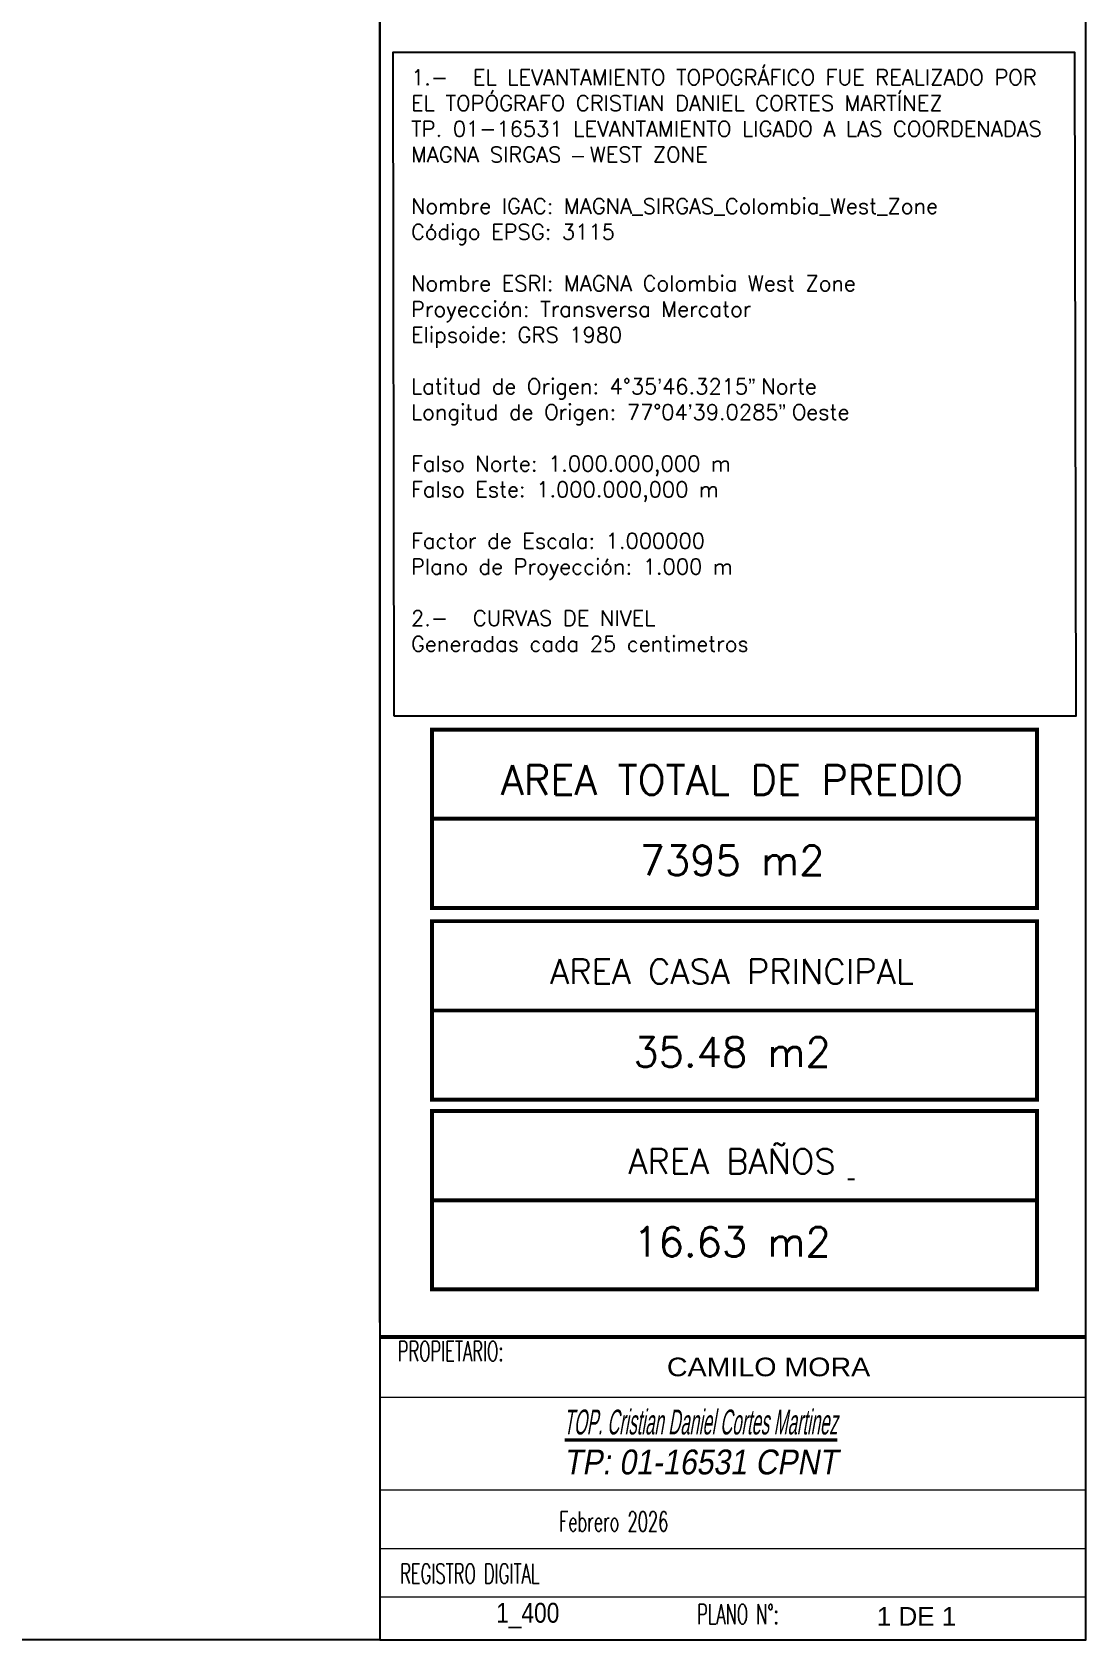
# Model space of a CAD drawing. Header units: metres. Extents: x 1097510 to 2158594, y 877039 to 1751652.
# Drawn here: x 1097767.7 to 1097841.7, y 877038.5 to 877151.2 of the extents above; entities that cross this region are included whole.
import ezdxf
from ezdxf.enums import TextEntityAlignment as Align

# ---------------------------------------------------------------- set-up
doc = ezdxf.new("R2010")
doc.units = ezdxf.units.M
for name, color, linetype in [('C-ANNO-TABL-TITL', 150, 'Continuous'), ('COORDENADAS', 8, 'Continuous'), ('ROTULO', 7, 'Continuous')]:
    doc.layers.add(name, color=color, linetype=linetype)
doc.styles.add('arial', font='arial.ttf')
doc.styles.add('Rotulo PAAR', font='sanss___.ttf')
doc.styles.add('ROTULO2', font='ARIALN.TTF')
doc.styles.add('simplex.', font='SIMPLEX.shx', dxfattribs={"width": 0.6})
doc.styles.get("Standard").update_dxf_attribs({"font": 'simplex.shx'})

msp = doc.modelspace()

# ---------------------------------------------------------------- linework, layer by layer
at = {"color": 7}
for points in [[(1097792.08, 877038.54), (1097509.87, 877038.54), (1097509.87, 877246.17), (1097792.08, 877246.17)], [(1097792.08, 877038.54), (1097841.58, 877038.54), (1097841.58, 877246.17), (1097792.08, 877246.17)]]:
    msp.add_lwpolyline(points, close=True, dxfattribs=at)
at = {"color": 7, "flags": 128}
msp.add_lwpolyline([(1097792.08, 877060.78), (1097792.08, 877244.63)], dxfattribs=at)
at = {"layer": 'COORDENADAS', "elevation": -761.77, "flags": 128}
msp.add_lwpolyline([(1097825.36, 877070.8), (1097824.89, 877070.8)], dxfattribs=at)
at = {"layer": 'ROTULO', "color": 9}
msp.add_lwpolyline([(1097793.08, 877103.3), (1097840.9, 877103.3), (1097840.82, 877149.79), (1097793, 877149.79)], close=True, dxfattribs=at)
at = {"layer": 'ROTULO', "lineweight": 0, "ltscale": 2, "const_width": 0.278, "elevation": 4.62}
for points in [[(1097795.74, 877102.34), (1097838.16, 877102.34), (1097838.16, 877089.83), (1097795.74, 877089.83)], [(1097795.74, 877102.34), (1097838.16, 877102.34), (1097838.16, 877096.09), (1097795.74, 877096.09)], [(1097795.74, 877088.91), (1097838.16, 877088.91), (1097838.16, 877076.4), (1097795.74, 877076.4)], [(1097795.74, 877088.91), (1097838.16, 877088.91), (1097838.16, 877082.65), (1097795.74, 877082.65)], [(1097795.74, 877075.6), (1097838.16, 877075.6), (1097838.16, 877063.1), (1097795.74, 877063.1)], [(1097795.74, 877075.6), (1097838.16, 877075.6), (1097838.16, 877069.35), (1097795.74, 877069.35)]]:
    msp.add_lwpolyline(points, close=True, dxfattribs=at)
at = {"layer": 'ROTULO', "lineweight": 0, "ltscale": 2, "const_width": 0.278}
msp.add_lwpolyline([(1097792.08, 877059.77), (1097841.58, 877059.77)], dxfattribs=at)
at = {"layer": 'ROTULO', "lineweight": 0, "ltscale": 2}
for points in [[(1097792.08, 877055.55), (1097841.58, 877055.55)], [(1097792.08, 877049.05), (1097841.58, 877049.05)], [(1097792.08, 877044.95), (1097841.58, 877044.95)], [(1097792.08, 877041.57), (1097841.58, 877041.57)], [(1097792.08, 877038.54), (1097841.58, 877038.54)]]:
    msp.add_lwpolyline(points, dxfattribs=at)
at = {"layer": 'ROTULO', "color": 7, "lineweight": 0, "ltscale": 10, "const_width": 0.231}
msp.add_lwpolyline([(1097805.04, 877052.56), (1097824.15, 877052.56)], dxfattribs=at)

# ---------------------------------------------------------------- texts
at = {"insert": (1097794.28, 877148.59), "char_height": 1.08268, "attachment_point": 1}
msp.add_mtext_dynamic_manual_height_columns('1.-^IEL LEVANTAMIENTO TOPOGRÁFICO FUE REALIZADO POR EL TOPÓGRAFO CRISTIAN DANIEL CORTES MARTÍNEZ^JTP. 01-16531 LEVANTAMIENTO LIGADO A LAS COORDENADAS MAGNA SIRGAS {\\fArial|b0|i0|c0|p34;– }WEST ZONE^J^JNombre IGAC: MAGNA_SIRGAS_Colombia_West_Zone^JCódigo EPSG: 3115^J^JNombre ESRI: MAGNA Colombia West Zone^JProyección: Transversa Mercator^JElipsoide: GRS 1980^J^JLatitud de Origen: 4°35{\\fArial|b0|i0|c0|p34;’}46.3215{\\fArial|b0|i0|c0|p34;” }Norte^JLongitud de Origen: 77°04{\\fArial|b0|i0|c0|p34;’}39.0285{\\fArial|b0|i0|c0|p34;” }Oeste^J^JFalso Norte: 1.000.000,000 m^JFalso Este: 1.000.000,000 m^J^JFactor de Escala: 1.000000^JPlano de Proyección: 1.000 m\\P\\P2.-^ICURVAS DE NIVEL\\PGeneradas cada 25 centimetros', width=45.8922, gutter_width=5.93, heights=[45.91], dxfattribs=at)
at = {"layer": 'C-ANNO-TABL-TITL', "color": 7, "linetype": 'Continuous', "lineweight": -3, "attachment_point": 5, "rotation": 0.0004}
for s, insert, char_height in [('AREA TOTAL DE PREDIO  ', (1097816.78, 877098.81, 4.62), 2.0706), ('7395 m2', (1097816.78, 877093.17, 4.62), 2.071), ('35.48 m2 ', (1097816.78, 877079.74, 4.62), 2.071), ('16.63 m2 ', (1097816.78, 877066.44, 4.62), 2.071)]:
    msp.add_mtext(s, dxfattribs=dict(at, insert=insert, char_height=char_height))
at = {"layer": 'C-ANNO-TABL-TITL', "color": 7, "linetype": 'Continuous', "lineweight": -3, "width": 44.3325, "attachment_point": 5, "rotation": 0.0004}
for s, insert, char_height in [('AREA CASA PRINCIPAL', (1097816.78, 877085.38, 4.62), 1.7389), ('AREA BAÑOS', (1097816.78, 877072.08, 4.62), 1.739)]:
    msp.add_mtext(s, dxfattribs=dict(at, insert=insert, char_height=char_height))
at = {"layer": 'ROTULO', "color": 7, "lineweight": 0, "style": 'simplex.', "width": 0.6}
for s, height, p in [('PROPIETARIO:', 1.3911, (1097793.35, 877058.08)), ('Febrero 2026', 1.3911, (1097804.66, 877046.14)), ('REGISTRO DIGITAL', 1.3911, (1097793.52, 877042.49)), ('PLANO N°:', 1.391, (1097814.33, 877039.65))]:
    msp.add_text(s, height=height, rotation=0.0004, dxfattribs=at).set_placement(p)
at = {"layer": 'ROTULO', "color": 7, "lineweight": 0, "style": 'arial', "width": 1.1}
msp.add_text('CAMILO MORA', height=1.3042, rotation=0.0004, dxfattribs=at).set_placement((1097819.34, 877057.67), align=Align.MIDDLE)
at = {"layer": 'ROTULO', "color": 7, "lineweight": 0, "ltscale": 10, "style": 'Rotulo PAAR', "oblique": 10}
for s, width, p, p2 in [('TOP. Cristian Daniel Cortes Martinez', 0.489345, (1097804.97, 877052.94), (1097824.17, 877052.94)), ('TP: 01-16531 CPNT', 0.888481, (1097804.97, 877050.14), (1097824.17, 877050.14))]:
    msp.add_text(s, height=1.7389, rotation=0.0004, dxfattribs=dict(at, width=width)).set_placement(p, p2, align=Align.FIT)
at = {"layer": 'ROTULO', "color": 7, "lineweight": 0, "style": 'arial'}
msp.add_text('1 DE 1', height=1.304, rotation=0.0004, dxfattribs=at).set_placement((1097826.93, 877039.54))
at = {"layer": 'ROTULO', "color": 7, "lineweight": 0, "insert": (1097802.46, 877040.24), "char_height": 1.391, "width": 13.8452, "attachment_point": 5, "rotation": 0.0004, "style": 'ROTULO2'}
msp.add_mtext('1_400', dxfattribs=at)

doc.saveas('drawing.dxf')
